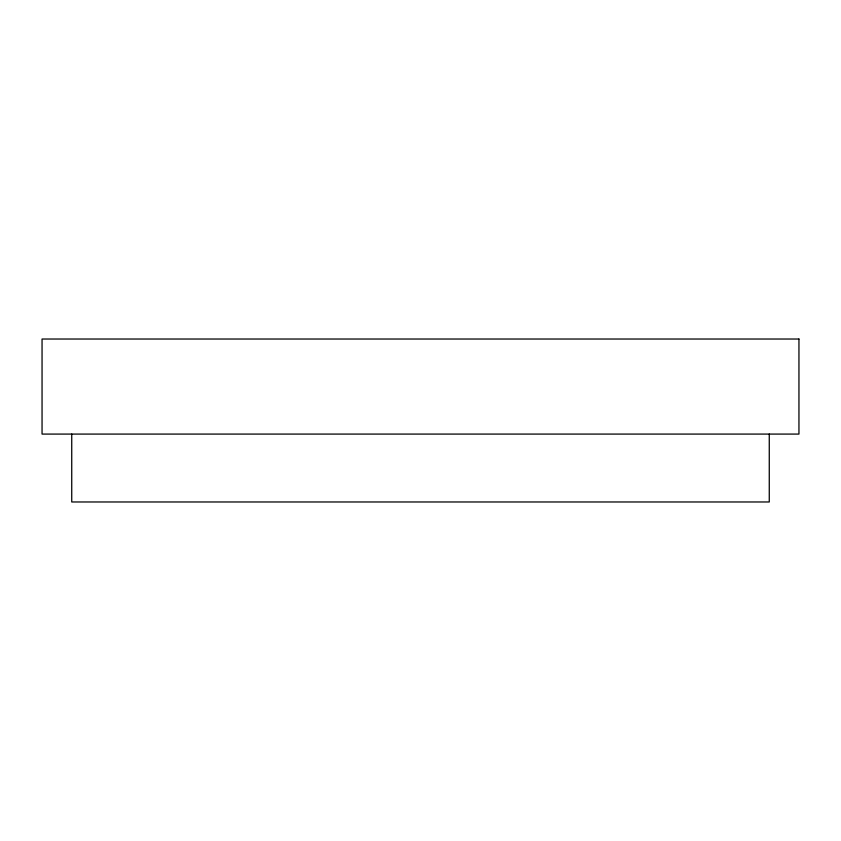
<?xml version="1.0" encoding="UTF-8"?>
<svg xmlns="http://www.w3.org/2000/svg" width="841" height="841" viewBox="0 0 841 841"><rect width="100%" height="100%" fill="white"/><g stroke="black" fill="none" stroke-linecap="round" stroke-linejoin="round"><path stroke-width="1.26" d="M769.263 434.082L769.263 501.972L71.737 501.972L71.737 434.082M798.95 339.028L42.05 339.028L42.05 434.082L798.95 434.082L798.95 339.028"/></g></svg>
